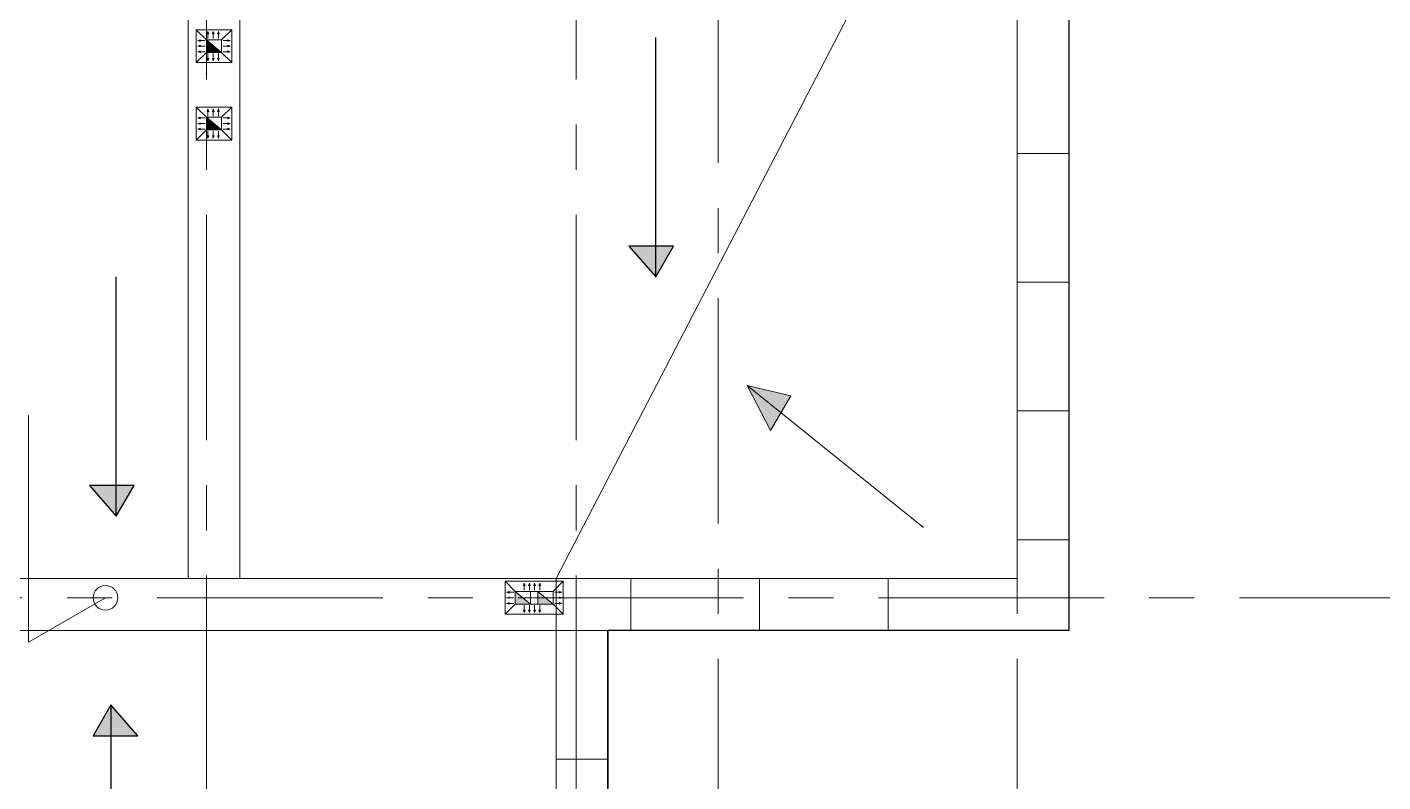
# Model space of a CAD drawing. Header units: millimetres. Extents: x -689206 to 4969298, y -1019800 to 703299.
# Drawn here: x -396251 to -382884, y -418469 to -411027 of the extents above; entities that cross this region are included whole.
import ezdxf

# ---------------------------------------------------------------- set-up
doc = ezdxf.new("R2010")
doc.units = ezdxf.units.MM
doc.linetypes.add('JIS_02_4.0', pattern=[5.5, 4, -1.5])
doc.linetypes.add('осеваяX2', pattern=[101.6, 63.5, -12.7, 12.7, -12.7])
doc.layers.add('кровля', color=211, linetype='Continuous')
doc.layers.add('четотам', color=7, linetype='Continuous')
for name, color, linetype, lineweight in [('РАЗМЕРЫ', 7, 'Continuous', 9), ('сваи', 7, 'JIS_02_4.0', 30), ('стены', 7, 'Continuous', 20)]:
    doc.layers.add(name, color=color, linetype=linetype, lineweight=lineweight)

msp = doc.modelspace()

# ---------------------------------------------------------------- hatches: boundary and pattern name
at = {"layer": 'кровля', "lineweight": 15, "true_color": 0x000000}
h = msp.add_hatch(color=18, dxfattribs=at)
h.dxf.hatch_style = 1
h.paths.add_polyline_path([(-394567, -411159.7), (-394543.3, -411167.8), (-394543.3, -411159.7)])
h.paths.add_polyline_path([(-394567, -411159.7), (-394543.3, -411159.7), (-394543.3, -411151.5)])
h = msp.add_hatch(color=18, dxfattribs=at)
h.dxf.hatch_style = 1
h.paths.add_polyline_path([(-394467.6, -411094.6), (-394459.5, -411094.6), (-394467.6, -411071)])
h.paths.add_polyline_path([(-394475.8, -411094.6), (-394467.6, -411094.6), (-394467.6, -411071)])
h = msp.add_hatch(color=18, dxfattribs=at)
h.dxf.hatch_style = 1
h.paths.add_polyline_path([(-394416.4, -411094.6), (-394408.2, -411094.6), (-394416.4, -411071)])
h.paths.add_polyline_path([(-394424.5, -411094.6), (-394416.4, -411094.6), (-394416.4, -411071)])
h = msp.add_hatch(color=18, dxfattribs=at)
h.dxf.hatch_style = 1
h.paths.add_polyline_path([(-394365.1, -411071), (-394373.3, -411094.6), (-394365.1, -411094.6)])
h.paths.add_polyline_path([(-394365.1, -411071), (-394365.1, -411094.6), (-394357, -411094.6)])
h = msp.add_hatch(color=18, dxfattribs=at)
h.dxf.hatch_style = 1
h.paths.add_polyline_path([(-394273, -411159.7), (-394273, -411167.8), (-394249.3, -411159.7)])
h.paths.add_polyline_path([(-394273, -411151.5), (-394273, -411159.7), (-394249.3, -411159.7)])
h = msp.add_hatch(color=18, dxfattribs=at)
h.dxf.hatch_style = 1
h.paths.add_polyline_path([(-394543.3, -411215), (-394543.3, -411206.8), (-394567, -411215)])
h.paths.add_polyline_path([(-394543.3, -411223.1), (-394543.3, -411215), (-394567, -411215)])
h = msp.add_hatch(color=18, dxfattribs=at)
h.dxf.hatch_style = 1
h.paths.add_polyline_path([(-394543.3, -411270.3), (-394543.3, -411262.1), (-394567, -411270.3)])
h.paths.add_polyline_path([(-394543.3, -411278.4), (-394543.3, -411270.3), (-394567, -411270.3)])
h = msp.add_hatch(color=18, dxfattribs=at)
h.dxf.hatch_style = 1
h.paths.add_polyline_path([(-394273, -411206.8), (-394273, -411215), (-394249.3, -411215)])
h.paths.add_polyline_path([(-394273, -411215), (-394273, -411223.1), (-394249.3, -411215)])
h = msp.add_hatch(color=18, dxfattribs=at)
h.dxf.hatch_style = 1
h.paths.add_polyline_path([(-394273, -411262.1), (-394273, -411270.3), (-394249.3, -411270.3)])
h.paths.add_polyline_path([(-394273, -411270.3), (-394273, -411278.4), (-394249.3, -411270.3)])
h = msp.add_hatch(color=18, dxfattribs=at)
h.dxf.hatch_style = 1
h.paths.add_polyline_path([(-394467.6, -411358.9), (-394459.5, -411335.3), (-394467.6, -411335.3)])
h.paths.add_polyline_path([(-394467.6, -411358.9), (-394467.6, -411335.3), (-394475.8, -411335.3)])
h = msp.add_hatch(color=18, dxfattribs=at)
h.dxf.hatch_style = 1
h.paths.add_polyline_path([(-394416.4, -411358.9), (-394408.2, -411335.3), (-394416.4, -411335.3)])
h.paths.add_polyline_path([(-394416.4, -411358.9), (-394416.4, -411335.3), (-394424.5, -411335.3)])
h = msp.add_hatch(color=18, dxfattribs=at)
h.dxf.hatch_style = 1
h.paths.add_polyline_path([(-394365.1, -411335.3), (-394373.3, -411335.3), (-394365.1, -411358.9)])
h.paths.add_polyline_path([(-394357, -411335.3), (-394365.1, -411335.3), (-394365.1, -411358.9)])
h = msp.add_hatch(color=18, dxfattribs=at)
h.dxf.hatch_style = 1
h.paths.add_polyline_path([(-394567, -411922.7), (-394543.3, -411930.8), (-394543.3, -411922.7)])
h.paths.add_polyline_path([(-394567, -411922.7), (-394543.3, -411922.7), (-394543.3, -411914.5)])
h = msp.add_hatch(color=18, dxfattribs=at)
h.dxf.hatch_style = 1
h.paths.add_polyline_path([(-394467.6, -411857.6), (-394459.5, -411857.6), (-394467.6, -411834)])
h.paths.add_polyline_path([(-394475.8, -411857.6), (-394467.6, -411857.6), (-394467.6, -411834)])
h = msp.add_hatch(color=18, dxfattribs=at)
h.dxf.hatch_style = 1
h.paths.add_polyline_path([(-394416.4, -411857.6), (-394408.2, -411857.6), (-394416.4, -411834)])
h.paths.add_polyline_path([(-394424.5, -411857.6), (-394416.4, -411857.6), (-394416.4, -411834)])
h = msp.add_hatch(color=18, dxfattribs=at)
h.dxf.hatch_style = 1
h.paths.add_polyline_path([(-394365.1, -411834), (-394373.3, -411857.6), (-394365.1, -411857.6)])
h.paths.add_polyline_path([(-394365.1, -411834), (-394365.1, -411857.6), (-394357, -411857.6)])
h = msp.add_hatch(color=18, dxfattribs=at)
h.dxf.hatch_style = 1
h.paths.add_polyline_path([(-394273, -411922.7), (-394273, -411930.8), (-394249.3, -411922.7)])
h.paths.add_polyline_path([(-394273, -411914.5), (-394273, -411922.7), (-394249.3, -411922.7)])
h = msp.add_hatch(color=18, dxfattribs=at)
h.dxf.hatch_style = 1
h.paths.add_polyline_path([(-394543.3, -411978), (-394543.3, -411969.8), (-394567, -411978)])
h.paths.add_polyline_path([(-394543.3, -411986.1), (-394543.3, -411978), (-394567, -411978)])
h = msp.add_hatch(color=18, dxfattribs=at)
h.dxf.hatch_style = 1
h.paths.add_polyline_path([(-394543.3, -412033.3), (-394543.3, -412025.1), (-394567, -412033.3)])
h.paths.add_polyline_path([(-394543.3, -412041.4), (-394543.3, -412033.3), (-394567, -412033.3)])
h = msp.add_hatch(color=18, dxfattribs=at)
h.dxf.hatch_style = 1
h.paths.add_polyline_path([(-394273, -411969.8), (-394273, -411978), (-394249.3, -411978)])
h.paths.add_polyline_path([(-394273, -411978), (-394273, -411986.1), (-394249.3, -411978)])
h = msp.add_hatch(color=18, dxfattribs=at)
h.dxf.hatch_style = 1
h.paths.add_polyline_path([(-394273, -412025.1), (-394273, -412033.3), (-394249.3, -412033.3)])
h.paths.add_polyline_path([(-394273, -412033.3), (-394273, -412041.4), (-394249.3, -412033.3)])
h = msp.add_hatch(color=18, dxfattribs=at)
h.dxf.hatch_style = 1
h.paths.add_polyline_path([(-394467.6, -412121.9), (-394459.5, -412098.3), (-394467.6, -412098.3)])
h.paths.add_polyline_path([(-394467.6, -412121.9), (-394467.6, -412098.3), (-394475.8, -412098.3)])
h = msp.add_hatch(color=18, dxfattribs=at)
h.dxf.hatch_style = 1
h.paths.add_polyline_path([(-394416.4, -412121.9), (-394408.2, -412098.3), (-394416.4, -412098.3)])
h.paths.add_polyline_path([(-394416.4, -412121.9), (-394416.4, -412098.3), (-394424.5, -412098.3)])
h = msp.add_hatch(color=18, dxfattribs=at)
h.dxf.hatch_style = 1
h.paths.add_polyline_path([(-394365.1, -412098.3), (-394373.3, -412098.3), (-394365.1, -412121.9)])
h.paths.add_polyline_path([(-394357, -412098.3), (-394365.1, -412098.3), (-394365.1, -412121.9)])
at = {"layer": 'кровля', "lineweight": 15}
h = msp.add_hatch(color=7, dxfattribs=at)
h.dxf.hatch_style = 1
h.paths.add_polyline_path([(-391523.2, -416598.6), (-391499.6, -416606.8), (-391499.6, -416598.6)])
h.paths.add_polyline_path([(-391523.2, -416598.6), (-391499.6, -416598.6), (-391499.6, -416590.5)])
h = msp.add_hatch(color=7, dxfattribs=at)
h.dxf.hatch_style = 1
h.paths.add_polyline_path([(-391348.9, -416533.6), (-391340.8, -416533.6), (-391348.9, -416509.9)])
h.paths.add_polyline_path([(-391357.1, -416533.6), (-391348.9, -416533.6), (-391348.9, -416509.9)])
h = msp.add_hatch(color=7, dxfattribs=at)
h.dxf.hatch_style = 1
h.paths.add_polyline_path([(-391299.1, -416533.6), (-391291, -416533.6), (-391299.1, -416509.9)])
h.paths.add_polyline_path([(-391307.3, -416533.6), (-391299.1, -416533.6), (-391299.1, -416509.9)])
h = msp.add_hatch(color=7, dxfattribs=at)
h.dxf.hatch_style = 1
h.paths.add_polyline_path([(-391247.9, -416533.6), (-391239.7, -416533.6), (-391247.9, -416509.9)])
h.paths.add_polyline_path([(-391256, -416533.6), (-391247.9, -416533.6), (-391247.9, -416509.9)])
h = msp.add_hatch(color=7, dxfattribs=at)
h.dxf.hatch_style = 1
h.paths.add_polyline_path([(-391196.6, -416509.9), (-391204.8, -416533.6), (-391196.6, -416533.6)])
h.paths.add_polyline_path([(-391196.6, -416509.9), (-391196.6, -416533.6), (-391188.5, -416533.6)])
h = msp.add_hatch(color=7, dxfattribs=at)
h.dxf.hatch_style = 1
h.paths.add_polyline_path([(-391003, -416598.6), (-391003, -416606.8), (-390979.3, -416598.6)])
h.paths.add_polyline_path([(-391003, -416590.5), (-391003, -416598.6), (-390979.3, -416598.6)])
h = msp.add_hatch(color=7, dxfattribs=at)
h.dxf.hatch_style = 1
h.paths.add_polyline_path([(-391499.6, -416653.9), (-391499.6, -416645.8), (-391523.2, -416653.9)])
h.paths.add_polyline_path([(-391499.6, -416662), (-391499.6, -416653.9), (-391523.2, -416653.9)])
h = msp.add_hatch(color=7, dxfattribs=at)
h.dxf.hatch_style = 1
h.paths.add_polyline_path([(-391499.6, -416709.2), (-391499.6, -416701.1), (-391523.2, -416709.2)])
h.paths.add_polyline_path([(-391499.6, -416717.3), (-391499.6, -416709.2), (-391523.2, -416709.2)])
h = msp.add_hatch(color=7, dxfattribs=at)
h.dxf.hatch_style = 1
h.paths.add_polyline_path([(-390979.3, -416653.9), (-391003, -416645.8), (-391003, -416653.9)])
h.paths.add_polyline_path([(-390979.3, -416653.9), (-391003, -416653.9), (-391003, -416662)])
h = msp.add_hatch(color=7, dxfattribs=at)
h.dxf.hatch_style = 1
h.paths.add_polyline_path([(-390979.3, -416709.2), (-391003, -416701.1), (-391003, -416709.2)])
h.paths.add_polyline_path([(-390979.3, -416709.2), (-391003, -416709.2), (-391003, -416717.3)])
h = msp.add_hatch(color=7, dxfattribs=at)
h.dxf.hatch_style = 1
h.paths.add_polyline_path([(-391348.9, -416797.9), (-391340.8, -416774.3), (-391348.9, -416774.3)])
h.paths.add_polyline_path([(-391348.9, -416797.9), (-391348.9, -416774.3), (-391357.1, -416774.3)])
h = msp.add_hatch(color=7, dxfattribs=at)
h.dxf.hatch_style = 1
h.paths.add_polyline_path([(-391299.1, -416797.9), (-391291, -416774.3), (-391299.1, -416774.3)])
h.paths.add_polyline_path([(-391299.1, -416797.9), (-391299.1, -416774.3), (-391307.3, -416774.3)])
h = msp.add_hatch(color=7, dxfattribs=at)
h.dxf.hatch_style = 1
h.paths.add_polyline_path([(-391247.9, -416797.9), (-391239.7, -416774.3), (-391247.9, -416774.3)])
h.paths.add_polyline_path([(-391247.9, -416797.9), (-391247.9, -416774.3), (-391256, -416774.3)])
h = msp.add_hatch(color=7, dxfattribs=at)
h.dxf.hatch_style = 1
h.paths.add_polyline_path([(-391196.6, -416774.3), (-391204.8, -416774.3), (-391196.6, -416797.9)])
h.paths.add_polyline_path([(-391188.5, -416774.3), (-391196.6, -416774.3), (-391196.6, -416797.9)])
at = {"layer": 'РАЗМЕРЫ', "lineweight": 20, "ltscale": 150}
h = msp.add_hatch(color=256, dxfattribs=at)
h.dxf.hatch_style = 1
h.paths.add_polyline_path([(-394483.2, -411152.5), (-394483.2, -411277.5), (-394333.2, -411277.5)])
h = msp.add_hatch(color=256, dxfattribs=at)
h.dxf.hatch_style = 1
h.paths.add_polyline_path([(-394483.2, -411915.5), (-394483.2, -412040.5), (-394333.2, -412040.5)])
h = msp.add_hatch(color=256, dxfattribs=at)
h.dxf.hatch_style = 1
h.paths.add_polyline_path([(-391438.2, -416591.4), (-391438.2, -416716.4), (-391288.2, -416716.4)])
h.paths.add_polyline_path([(-391214.4, -416591.4), (-391214.4, -416716.4), (-391064.4, -416716.4)])
at = {"layer": 'сваи', "lineweight": 20, "ltscale": 15000}
h = msp.add_hatch(color=256, dxfattribs=at)
h.dxf.hatch_style = 1
h.paths.add_polyline_path([(-408175.1, -414794), (-408000.3, -414895), (-407732.4, -414561.9)])
h.paths.add_polyline_path([(-408000.3, -414895), (-407832.4, -414991.9), (-407732.4, -414561.9)])
h.paths.add_polyline_path([(-406882.4, -413186.4), (-406882.4, -413490.4), (-406706.8, -413186.4)])
h.paths.add_polyline_path([(-407147.2, -413186.4), (-406882.4, -413490.4), (-406882.4, -413186.4)])
h.paths.add_polyline_path([(-401461.3, -414998.3), (-401189.5, -415366.7), (-401189.5, -414998.3)])
h.paths.add_polyline_path([(-401189.5, -414998.3), (-401189.5, -415366.7), (-400976.8, -414998.3)])
h.paths.add_polyline_path([(-401510.6, -418324.8), (-401234.3, -418324.8), (-401234.3, -417846.2)])
h.paths.add_polyline_path([(-401234.3, -417846.2), (-401234.3, -418324.8), (-400998.9, -418324.8)])
h.paths.add_polyline_path([(-395372.4, -415546.4), (-395372.4, -415850.4), (-395196.8, -415546.4)])
h.paths.add_polyline_path([(-395637.2, -415546.4), (-395372.4, -415850.4), (-395372.4, -415546.4)])
h.paths.add_polyline_path([(-395599.6, -418013.1), (-395424, -418013.1), (-395424, -417709.1)])
h.paths.add_polyline_path([(-395424, -417709.1), (-395424, -418013.1), (-395159.2, -418013.1)])
h.paths.add_polyline_path([(-390317.2, -413186.4), (-390052.4, -413490.4), (-390052.4, -413186.4)])
h.paths.add_polyline_path([(-390052.4, -413186.4), (-390052.4, -413490.4), (-389876.8, -413186.4)])
h.paths.add_polyline_path([(-389152.4, -414561.9), (-388920.2, -415004.7), (-388819.3, -414829.9)])
h.paths.add_polyline_path([(-389152.4, -414561.9), (-388819.3, -414829.9), (-388722.4, -414661.9)])

# ---------------------------------------------------------------- linework, layer by layer
at = {"layer": 'кровля', "color": 18, "lineweight": 15, "true_color": 0x000000}
for p, q in [((-394483.2, -411152.5), (-394583.2, -411052.5)), ((-394567, -411159.7), (-394543.3, -411151.5)), ((-394543.3, -411151.5), (-394543.3, -411159.7)), ((-394467.6, -411071), (-394475.8, -411094.6)), ((-394475.8, -411094.6), (-394467.6, -411094.6)), ((-394467.6, -411141), (-394467.6, -411071)), ((-394467.6, -411071), (-394459.5, -411094.6)), ((-394459.5, -411094.6), (-394467.6, -411094.6)), ((-394416.4, -411071), (-394424.5, -411094.6)), ((-394424.5, -411094.6), (-394416.4, -411094.6)), ((-394416.4, -411141), (-394416.4, -411071)), ((-394416.4, -411071), (-394408.2, -411094.6)), ((-394408.2, -411094.6), (-394416.4, -411094.6)), ((-394365.1, -411071), (-394373.3, -411094.6)), ((-394373.3, -411094.6), (-394365.1, -411094.6)), ((-394365.1, -411141), (-394365.1, -411071)), ((-394365.1, -411071), (-394357, -411094.6)), ((-394357, -411094.6), (-394365.1, -411094.6)), ((-394333.2, -411152.5), (-394233.2, -411052.5)), ((-394249.3, -411159.7), (-394273, -411151.5)), ((-394273, -411151.5), (-394273, -411159.7)), ((-394483.2, -411277.5), (-394583.2, -411377.5)), ((-394497, -411159.7), (-394567, -411159.7)), ((-394567, -411159.7), (-394543.3, -411167.8)), ((-394567, -411215), (-394543.3, -411206.8)), ((-394497, -411215), (-394567, -411215)), ((-394567, -411215), (-394543.3, -411223.1)), ((-394567, -411270.3), (-394543.3, -411262.1)), ((-394497, -411270.3), (-394567, -411270.3)), ((-394567, -411270.3), (-394543.3, -411278.4)), ((-394543.3, -411167.8), (-394543.3, -411159.7)), ((-394543.3, -411206.8), (-394543.3, -411215)), ((-394543.3, -411223.1), (-394543.3, -411215)), ((-394543.3, -411262.1), (-394543.3, -411270.3)), ((-394543.3, -411278.4), (-394543.3, -411270.3)), ((-394467.6, -411288.9), (-394467.6, -411358.9)), ((-394416.4, -411288.9), (-394416.4, -411358.9)), ((-394365.1, -411288.9), (-394365.1, -411358.9)), ((-394333.2, -411277.5), (-394233.2, -411377.5)), ((-394319.3, -411159.7), (-394249.3, -411159.7)), ((-394319.3, -411215), (-394249.3, -411215)), ((-394319.3, -411270.3), (-394249.3, -411270.3)), ((-394249.3, -411159.7), (-394273, -411167.8)), ((-394273, -411167.8), (-394273, -411159.7)), ((-394249.3, -411215), (-394273, -411206.8)), ((-394273, -411206.8), (-394273, -411215)), ((-394249.3, -411215), (-394273, -411223.1)), ((-394273, -411223.1), (-394273, -411215)), ((-394249.3, -411270.3), (-394273, -411262.1)), ((-394273, -411262.1), (-394273, -411270.3)), ((-394249.3, -411270.3), (-394273, -411278.4)), ((-394273, -411278.4), (-394273, -411270.3)), ((-394467.6, -411358.9), (-394475.8, -411335.3)), ((-394475.8, -411335.3), (-394467.6, -411335.3)), ((-394467.6, -411358.9), (-394459.5, -411335.3)), ((-394459.5, -411335.3), (-394467.6, -411335.3)), ((-394416.4, -411358.9), (-394424.5, -411335.3)), ((-394424.5, -411335.3), (-394416.4, -411335.3)), ((-394416.4, -411358.9), (-394408.2, -411335.3)), ((-394408.2, -411335.3), (-394416.4, -411335.3)), ((-394365.1, -411358.9), (-394373.3, -411335.3)), ((-394373.3, -411335.3), (-394365.1, -411335.3)), ((-394365.1, -411358.9), (-394357, -411335.3)), ((-394357, -411335.3), (-394365.1, -411335.3)), ((-394483.2, -411915.5), (-394583.2, -411815.5)), ((-394333.2, -411915.5), (-394233.2, -411815.5)), ((-394567, -411922.7), (-394543.3, -411914.5)), ((-394497, -411922.7), (-394567, -411922.7)), ((-394567, -411922.7), (-394543.3, -411930.8)), ((-394543.3, -411914.5), (-394543.3, -411922.7)), ((-394543.3, -411930.8), (-394543.3, -411922.7)), ((-394467.6, -411834), (-394475.8, -411857.6)), ((-394475.8, -411857.6), (-394467.6, -411857.6)), ((-394467.6, -411904), (-394467.6, -411834)), ((-394467.6, -411834), (-394459.5, -411857.6)), ((-394459.5, -411857.6), (-394467.6, -411857.6)), ((-394416.4, -411834), (-394424.5, -411857.6)), ((-394424.5, -411857.6), (-394416.4, -411857.6)), ((-394416.4, -411904), (-394416.4, -411834)), ((-394416.4, -411834), (-394408.2, -411857.6)), ((-394408.2, -411857.6), (-394416.4, -411857.6)), ((-394365.1, -411834), (-394373.3, -411857.6)), ((-394373.3, -411857.6), (-394365.1, -411857.6)), ((-394365.1, -411904), (-394365.1, -411834)), ((-394365.1, -411834), (-394357, -411857.6)), ((-394357, -411857.6), (-394365.1, -411857.6)), ((-394319.3, -411922.7), (-394249.3, -411922.7)), ((-394249.3, -411922.7), (-394273, -411914.5)), ((-394273, -411914.5), (-394273, -411922.7)), ((-394249.3, -411922.7), (-394273, -411930.8)), ((-394273, -411930.8), (-394273, -411922.7)), ((-394483.2, -412040.5), (-394583.2, -412140.5)), ((-394567, -411978), (-394543.3, -411969.8)), ((-394497, -411978), (-394567, -411978)), ((-394567, -411978), (-394543.3, -411986.1)), ((-394567, -412033.3), (-394543.3, -412025.1)), ((-394497, -412033.3), (-394567, -412033.3)), ((-394567, -412033.3), (-394543.3, -412041.4)), ((-394543.3, -411969.8), (-394543.3, -411978)), ((-394543.3, -411986.1), (-394543.3, -411978)), ((-394543.3, -412025.1), (-394543.3, -412033.3)), ((-394543.3, -412041.4), (-394543.3, -412033.3)), ((-394467.6, -412051.9), (-394467.6, -412121.9)), ((-394416.4, -412051.9), (-394416.4, -412121.9)), ((-394365.1, -412051.9), (-394365.1, -412121.9)), ((-394333.2, -412040.5), (-394233.2, -412140.5)), ((-394319.3, -411978), (-394249.3, -411978)), ((-394319.3, -412033.3), (-394249.3, -412033.3)), ((-394249.3, -411978), (-394273, -411969.8)), ((-394273, -411969.8), (-394273, -411978)), ((-394249.3, -411978), (-394273, -411986.1)), ((-394273, -411986.1), (-394273, -411978)), ((-394249.3, -412033.3), (-394273, -412025.1)), ((-394273, -412025.1), (-394273, -412033.3)), ((-394249.3, -412033.3), (-394273, -412041.4)), ((-394273, -412041.4), (-394273, -412033.3)), ((-394467.6, -412121.9), (-394475.8, -412098.3)), ((-394475.8, -412098.3), (-394467.6, -412098.3)), ((-394467.6, -412121.9), (-394459.5, -412098.3)), ((-394459.5, -412098.3), (-394467.6, -412098.3)), ((-394416.4, -412121.9), (-394424.5, -412098.3)), ((-394424.5, -412098.3), (-394416.4, -412098.3)), ((-394416.4, -412121.9), (-394408.2, -412098.3)), ((-394408.2, -412098.3), (-394416.4, -412098.3)), ((-394365.1, -412121.9), (-394373.3, -412098.3)), ((-394373.3, -412098.3), (-394365.1, -412098.3)), ((-394365.1, -412121.9), (-394357, -412098.3)), ((-394357, -412098.3), (-394365.1, -412098.3))]:
    msp.add_line(p, q, dxfattribs=at)
at = {"layer": 'кровля', "color": 7, "lineweight": 15}
for p, q in [((-391438.2, -416591.4), (-391538.2, -416491.4)), ((-391064.4, -416591.4), (-390964.4, -416491.4)), ((-391523.2, -416598.6), (-391499.6, -416590.5)), ((-391453.2, -416598.6), (-391523.2, -416598.6)), ((-391523.2, -416598.6), (-391499.6, -416606.8)), ((-391499.6, -416590.5), (-391499.6, -416598.6)), ((-391499.6, -416606.8), (-391499.6, -416598.6)), ((-391348.9, -416509.9), (-391357.1, -416533.6)), ((-391357.1, -416533.6), (-391348.9, -416533.6)), ((-391348.9, -416579.9), (-391348.9, -416509.9)), ((-391348.9, -416509.9), (-391340.8, -416533.6)), ((-391340.8, -416533.6), (-391348.9, -416533.6)), ((-391299.1, -416509.9), (-391307.3, -416533.6)), ((-391307.3, -416533.6), (-391299.1, -416533.6)), ((-391299.1, -416579.9), (-391299.1, -416509.9)), ((-391299.1, -416509.9), (-391291, -416533.6)), ((-391291, -416533.6), (-391299.1, -416533.6)), ((-391247.9, -416509.9), (-391256, -416533.6)), ((-391256, -416533.6), (-391247.9, -416533.6)), ((-391247.9, -416579.9), (-391247.9, -416509.9)), ((-391247.9, -416509.9), (-391239.7, -416533.6)), ((-391239.7, -416533.6), (-391247.9, -416533.6)), ((-391196.6, -416509.9), (-391204.8, -416533.6)), ((-391204.8, -416533.6), (-391196.6, -416533.6)), ((-391196.6, -416579.9), (-391196.6, -416509.9)), ((-391196.6, -416509.9), (-391188.5, -416533.6)), ((-391188.5, -416533.6), (-391196.6, -416533.6)), ((-391049.3, -416598.6), (-390979.3, -416598.6)), ((-390979.3, -416598.6), (-391003, -416590.5)), ((-391003, -416590.5), (-391003, -416598.6)), ((-390979.3, -416598.6), (-391003, -416606.8)), ((-391003, -416606.8), (-391003, -416598.6)), ((-391438.2, -416716.4), (-391538.2, -416816.4)), ((-391453.2, -416653.9), (-391523.2, -416653.9)), ((-391523.2, -416709.2), (-391499.6, -416701.1)), ((-391453.2, -416709.2), (-391523.2, -416709.2)), ((-391523.2, -416709.2), (-391499.6, -416717.3)), ((-391499.6, -416645.8), (-391499.6, -416653.9)), ((-391499.6, -416662), (-391499.6, -416653.9)), ((-391499.6, -416701.1), (-391499.6, -416709.2)), ((-391499.6, -416717.3), (-391499.6, -416709.2)), ((-391348.9, -416727.9), (-391348.9, -416797.9)), ((-391299.1, -416727.9), (-391299.1, -416797.9)), ((-391247.9, -416727.9), (-391247.9, -416797.9)), ((-391196.6, -416727.9), (-391196.6, -416797.9)), ((-391064.4, -416716.4), (-390964.4, -416816.4)), ((-391049.3, -416653.9), (-390979.3, -416653.9)), ((-391049.3, -416709.2), (-390979.3, -416709.2)), ((-390979.3, -416653.9), (-391003, -416645.8)), ((-390979.3, -416653.9), (-391003, -416662)), ((-390979.3, -416709.2), (-391003, -416701.1)), ((-391003, -416701.1), (-391003, -416709.2)), ((-390979.3, -416709.2), (-391003, -416717.3)), ((-391003, -416717.3), (-391003, -416709.2)), ((-391348.9, -416797.9), (-391357.1, -416774.3)), ((-391357.1, -416774.3), (-391348.9, -416774.3)), ((-391348.9, -416797.9), (-391340.8, -416774.3)), ((-391340.8, -416774.3), (-391348.9, -416774.3)), ((-391299.1, -416797.9), (-391307.3, -416774.3)), ((-391307.3, -416774.3), (-391299.1, -416774.3)), ((-391299.1, -416797.9), (-391291, -416774.3)), ((-391291, -416774.3), (-391299.1, -416774.3)), ((-391247.9, -416797.9), (-391256, -416774.3)), ((-391256, -416774.3), (-391247.9, -416774.3)), ((-391247.9, -416797.9), (-391239.7, -416774.3)), ((-391239.7, -416774.3), (-391247.9, -416774.3)), ((-391196.6, -416797.9), (-391204.8, -416774.3)), ((-391204.8, -416774.3), (-391196.6, -416774.3)), ((-391196.6, -416797.9), (-391188.5, -416774.3)), ((-391188.5, -416774.3), (-391196.6, -416774.3))]:
    msp.add_line(p, q, dxfattribs=at)
at = {"layer": 'кровля', "color": 18, "lineweight": 15, "true_color": 0x000000}
for points in [[(-394583.2, -411377.5), (-394583.2, -411052.5), (-394233.2, -411052.5), (-394233.2, -411377.5)], [(-394483.2, -411277.5), (-394483.2, -411152.5), (-394333.2, -411152.5), (-394333.2, -411277.5)], [(-394583.2, -412140.5), (-394583.2, -411815.5), (-394233.2, -411815.5), (-394233.2, -412140.5)], [(-394483.2, -412040.5), (-394483.2, -411915.5), (-394333.2, -411915.5), (-394333.2, -412040.5)]]:
    msp.add_lwpolyline(points, close=True, dxfattribs=at)
at = {"layer": 'кровля', "color": 7, "lineweight": 15}
for points in [[(-391538.2, -416816.4), (-391538.2, -416491.4), (-390964.4, -416491.4), (-390964.4, -416816.4)], [(-391438.2, -416716.4), (-391438.2, -416591.4), (-391064.4, -416591.4), (-391064.4, -416716.4)]]:
    msp.add_lwpolyline(points, close=True, dxfattribs=at)
at = {"layer": 'РАЗМЕРЫ', "linetype": 'осеваяX2', "lineweight": 5, "ltscale": 35}
for p, q in [((-394482.4, -398653.9), (-394482.4, -465706.6)), ((-390837.7, -398653.9), (-390837.7, -465706.6))]:
    msp.add_line(p, q, dxfattribs=at)
at = {"layer": 'РАЗМЕРЫ', "lineweight": 25, "ltscale": 150}
for p, q in [((-390052.4, -413490.4), (-390052.4, -411130)), ((-389876.8, -413186.4), (-390317.2, -413186.4)), ((-390317.2, -413186.4), (-390052.4, -413490.4)), ((-390052.4, -413490.4), (-389876.8, -413186.4)), ((-395372.4, -415850.4), (-395372.4, -413490)), ((-395196.8, -415546.4), (-395637.2, -415546.4)), ((-395637.2, -415546.4), (-395372.4, -415850.4)), ((-395372.4, -415850.4), (-395196.8, -415546.4)), ((-395424, -417709.1), (-395599.6, -418013.1)), ((-395424, -417709.1), (-395424, -420069.5)), ((-395159.2, -418013.1), (-395424, -417709.1)), ((-395599.6, -418013.1), (-395159.2, -418013.1))]:
    msp.add_line(p, q, dxfattribs=at)
at = {"layer": 'РАЗМЕРЫ', "lineweight": 20, "ltscale": 150}
for p, q in [((-386490.4, -412271.9), (-385980.4, -412271.9)), ((-386490.4, -413541.9), (-385980.4, -413541.9)), ((-396237.1, -417092.1), (-396237.1, -414855)), ((-386490.4, -414811.9), (-385980.4, -414811.9)), ((-386490.4, -416081.9), (-385980.4, -416081.9)), ((-405710.9, -416464.9), (-391036.5, -416464.9)), ((-390300.4, -416974.8), (-390300.4, -416464.9)), ((-389030.4, -416974.8), (-389030.4, -416464.9)), ((-387760.4, -416974.8), (-387760.4, -416464.9)), ((-395478.2, -416653.9), (-396237.1, -417092.1)), ((-391036.5, -416974.8), (-405710.9, -416974.8)), ((-390526.5, -416974.8), (-391036.5, -416974.8)), ((-390526.5, -418244.8), (-391036.5, -418244.8))]:
    msp.add_line(p, q, dxfattribs=at)
at = {"layer": 'РАЗМЕРЫ', "lineweight": 30}
msp.add_line((-390526.5, -416974.8), (-390526.5, -420530.8), dxfattribs=at)
at = {"layer": 'РАЗМЕРЫ', "lineweight": 20, "ltscale": 150}
msp.add_circle((-395478.2, -416653.9), 122, dxfattribs=at)
at = {"layer": 'сваи', "lineweight": 20, "ltscale": 15000}
for p, q in [((-391036.5, -416464.9), (-386490.4, -407701.9)), ((-394663.7, -409914), (-394663.7, -416464.9)), ((-387412.4, -415961.9), (-389152.4, -414561.9)), ((-389152.4, -414561.9), (-388722.4, -414661.9)), ((-388920.2, -415004.7), (-389152.4, -414561.9)), ((-388722.4, -414661.9), (-388920.2, -415004.7))]:
    msp.add_line(p, q, dxfattribs=at)
at = {"layer": 'стены', "linetype": 'осеваяX2', "lineweight": 5, "ltscale": 35}
for p, q in [((-389438.4, -465706.6), (-389438.4, -398653.9)), ((-386490.4, -465706.6), (-386490.4, -398653.9)), ((-419859.4, -416653.9), (-370018.1, -416653.9))]:
    msp.add_line(p, q, dxfattribs=at)
at = {"layer": 'стены', "lineweight": 30}
for p, q in [((-385980.4, -407191.9), (-385980.4, -416974.8)), ((-390526.5, -420530.8), (-390526.5, -416974.8)), ((-388773.7, -416974.8), (-390526.5, -416974.8)), ((-385980.4, -416974.8), (-388773.7, -416974.8))]:
    msp.add_line(p, q, dxfattribs=at)
at = {"layer": 'стены', "lineweight": 20}
for p, q in [((-394153.7, -416464.9), (-394153.7, -407701.9)), ((-386490.4, -416464.8), (-386490.4, -407701.9)), ((-391036.5, -416464.9), (-391036.5, -420310.8)), ((-386488.4, -416464.9), (-391036.5, -416464.9))]:
    msp.add_line(p, q, dxfattribs=at)
at = {"layer": 'стены'}
for p, q in [((-386488.4, -416803.9), (-386488.4, -416503.9)), ((-386338.4, -416653.9), (-386638.4, -416653.9))]:
    msp.add_line(p, q, dxfattribs=at)
at = {"layer": 'четотам', "color": 18, "lineweight": 15, "true_color": 0x000000}
for points in [[(-394333.2, -411277.5), (-394483.2, -411277.5), (-394483.2, -411152.5), (-394333.2, -411152.5), (-394333.2, -411277.5), (-394483.2, -411152.5)], [(-394333.2, -411277.5), (-394483.2, -411277.5), (-394483.2, -411152.5), (-394333.2, -411152.5), (-394333.2, -411277.5), (-394483.2, -411152.5)], [(-394333.2, -412040.5), (-394483.2, -412040.5), (-394483.2, -411915.5), (-394333.2, -411915.5), (-394333.2, -412040.5), (-394483.2, -411915.5)], [(-394333.2, -412040.5), (-394483.2, -412040.5), (-394483.2, -411915.5), (-394333.2, -411915.5), (-394333.2, -412040.5), (-394483.2, -411915.5)]]:
    msp.add_lwpolyline(points, dxfattribs=at)
at = {"layer": 'четотам', "color": 7, "lineweight": 15}
for points in [[(-391288.2, -416716.4), (-391438.2, -416716.4), (-391438.2, -416591.4), (-391288.2, -416591.4), (-391288.2, -416716.4), (-391438.2, -416591.4)], [(-391064.4, -416716.4), (-391214.4, -416716.4), (-391214.4, -416591.4), (-391064.4, -416591.4), (-391064.4, -416716.4), (-391214.4, -416591.4)]]:
    msp.add_lwpolyline(points, dxfattribs=at)

doc.saveas('drawing.dxf')
